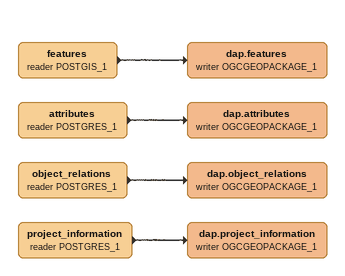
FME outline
project_information (reader POSTGRES_1)
    -> dap.project_information (writer OGCGEOPACKAGE_1)
dap.project_information (writer OGCGEOPACKAGE_1)
features (reader POSTGIS_1)
    -> dap.features (writer OGCGEOPACKAGE_1)
dap.features (writer OGCGEOPACKAGE_1)
attributes (reader POSTGRES_1)
    -> dap.attributes (writer OGCGEOPACKAGE_1)
dap.attributes (writer OGCGEOPACKAGE_1)
object_relations (reader POSTGRES_1)
    -> dap.object_relations (writer OGCGEOPACKAGE_1)
dap.object_relations (writer OGCGEOPACKAGE_1)
